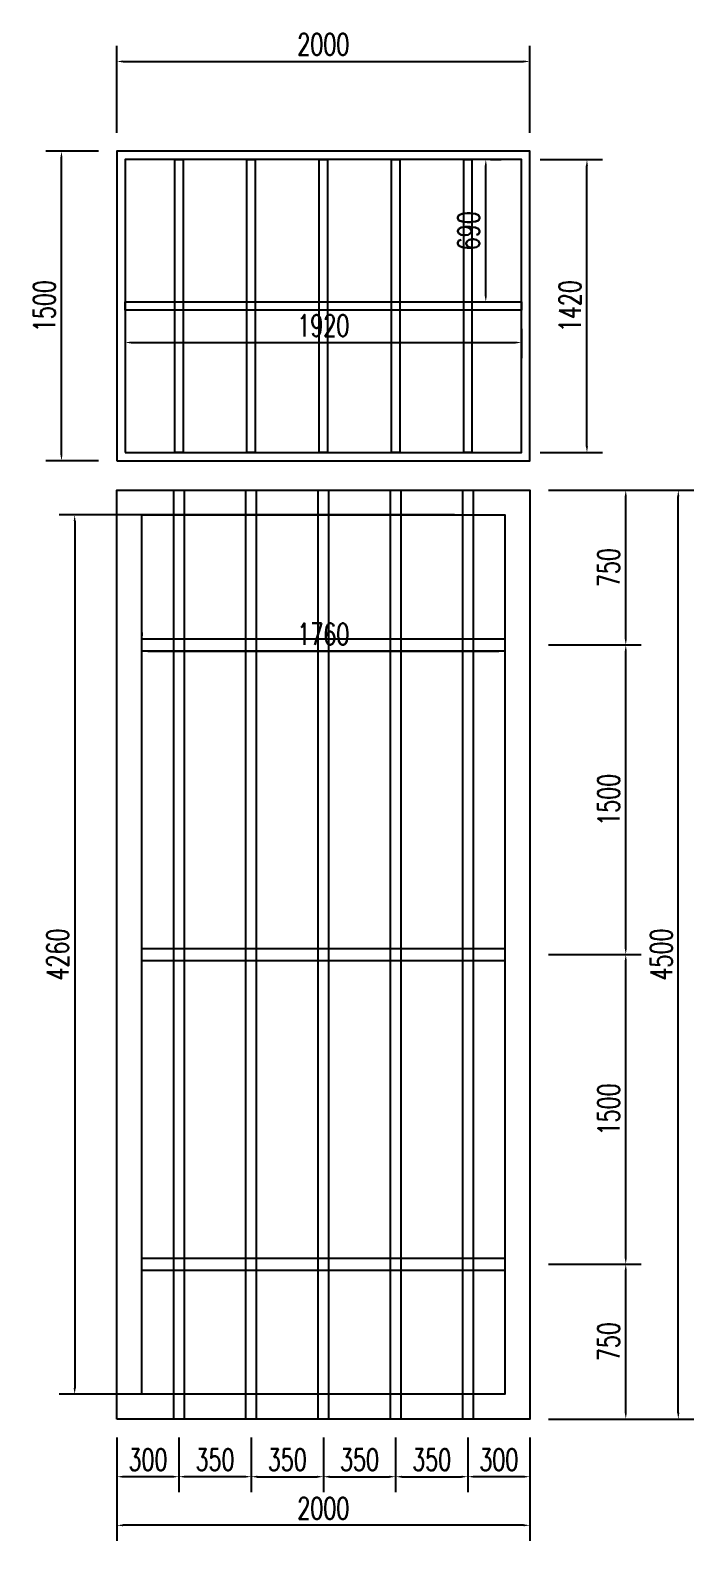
# Model space of a CAD drawing. Extents: x 833816 to 4746262, y -3629782 to -1973088.
# Drawn here: x 2454106 to 2457321, y -2603533 to -2596214 of the extents above; entities that cross this region are included whole.
import ezdxf

# ---------------------------------------------------------------- set-up
doc = ezdxf.new("R2010")
doc.units = 0
doc.header["$LTSCALE"] = 1000
doc.header["$MEASUREMENT"] = 0
doc.header["$PDMODE"] = 32
doc.layers.add('W-STEEL_FRAME钢架', color=3, linetype='Continuous')
doc.layers.add('W-STEEL_KEEL钢龙骨', color=5, linetype='Continuous')
doc.styles.add('STANDARD_T3', font='simplex.shx', dxfattribs={"width": 0.7, "bigfont": 'gbcbig.shx'})
doc.dimstyles.new('W&&30', dxfattribs={"dimtxt": 105, "dimasz": 30, "dimexe": 75, "dimexo": 90, "dimgap": 30, "dimtad": 1, "dimdec": 0, "dimzin": 0, "dimdsep": 46, "dimtxsty": 'STANDARD_T3', "dimcen": 0.09, "dimclrd": 1, "dimclre": 1, "dimclrt": 7, "dimazin": 2, "dimtfac": 1, "dimtdec": 0, "dimtix": 1, "dimtmove": 2, "dimatfit": 3, "dimfxl": 100, "dimtolj": 1, "dimtzin": 0, "dimarcsym": 0})

# ---------------------------------------------------------------- blocks, each defined once
blk = doc.blocks.new('*D268')
at = {"layer": 'Defpoints', "color": 0, "transparency": 16777216}
for p in [(2456526.6, -2598442.9), (2457246.3, -2598442.9), (2456526.6, -2602942.9)]:
    blk.add_point(p, dxfattribs=at)
at = {"layer": 'W-STEEL_FRAME钢架', "color": 1, "lineweight": -2, "transparency": 16777216}
for p, q in [((2456616.6, -2598442.9), (2457321.3, -2598442.9)), ((2457246.3, -2602912.9), (2457246.3, -2598472.9)), ((2456616.6, -2602942.9), (2457321.3, -2602942.9))]:
    blk.add_line(p, q, dxfattribs=at)
at = {"layer": 'W-STEEL_FRAME钢架', "color": 1, "transparency": 16777216}
for points in [[(2457241.3, -2598472.9), (2457251.3, -2598472.9), (2457246.3, -2598442.9)], [(2457241.3, -2602912.9), (2457251.3, -2602912.9), (2457246.3, -2602942.9)]]:
    blk.add_solid(points, dxfattribs=at)
at = {"layer": 'W-STEEL_FRAME钢架', "color": 7, "transparency": 16777216, "insert": (2457163.8, -2600692.9), "char_height": 105, "attachment_point": 5, "rotation": 90, "style": 'STANDARD_T3'}
blk.add_mtext('\\A1;4500', dxfattribs=at)
blk = doc.blocks.new('*D269')
at = {"layer": 'Defpoints', "color": 0, "transparency": 16777216}
for p in [(2454526.6, -2602942.9), (2456526.6, -2602942.9), (2454526.6, -2603457.9)]:
    blk.add_point(p, dxfattribs=at)
at = {"layer": 'W-STEEL_FRAME钢架', "color": 1, "lineweight": -2, "transparency": 16777216}
for p, q in [((2454526.6, -2603032.9), (2454526.6, -2603532.9)), ((2456526.6, -2603032.9), (2456526.6, -2603532.9)), ((2456496.6, -2603457.9), (2454556.6, -2603457.9))]:
    blk.add_line(p, q, dxfattribs=at)
at = {"layer": 'W-STEEL_FRAME钢架', "color": 1, "transparency": 16777216}
for points in [[(2454556.6, -2603452.9), (2454556.6, -2603462.9), (2454526.6, -2603457.9)], [(2456496.6, -2603452.9), (2456496.6, -2603462.9), (2456526.6, -2603457.9)]]:
    blk.add_solid(points, dxfattribs=at)
at = {"layer": 'W-STEEL_FRAME钢架', "color": 7, "transparency": 16777216, "insert": (2455526.6, -2603375.4), "char_height": 105, "attachment_point": 5, "style": 'STANDARD_T3'}
blk.add_mtext('\\A1;2000', dxfattribs=at)
blk = doc.blocks.new('*D258')
at = {"layer": 'Defpoints', "color": 0, "transparency": 16777216}
for p in [(2456526.6, -2602192.9), (2456991.7, -2602192.9), (2456526.6, -2602942.9)]:
    blk.add_point(p, dxfattribs=at)
at = {"layer": 'W-STEEL_FRAME钢架', "color": 1, "lineweight": -2, "transparency": 16777216}
for p, q in [((2456616.6, -2602192.9), (2457066.7, -2602192.9)), ((2456991.7, -2602912.9), (2456991.7, -2602222.9)), ((2456616.6, -2602942.9), (2457066.7, -2602942.9))]:
    blk.add_line(p, q, dxfattribs=at)
at = {"layer": 'W-STEEL_FRAME钢架', "color": 1, "transparency": 16777216}
for points in [[(2456986.7, -2602222.9), (2456996.7, -2602222.9), (2456991.7, -2602192.9)], [(2456986.7, -2602912.9), (2456996.7, -2602912.9), (2456991.7, -2602942.9)]]:
    blk.add_solid(points, dxfattribs=at)
at = {"layer": 'W-STEEL_FRAME钢架', "color": 7, "transparency": 16777216, "insert": (2456909.2, -2602567.9), "char_height": 105, "attachment_point": 5, "rotation": 90, "style": 'STANDARD_T3'}
blk.add_mtext('\\A1;750', dxfattribs=at)
blk = doc.blocks.new('*D259')
at = {"layer": 'Defpoints', "color": 0, "transparency": 16777216}
for p in [(2456526.6, -2600692.9), (2456991.7, -2600692.9), (2456526.6, -2602192.9)]:
    blk.add_point(p, dxfattribs=at)
at = {"layer": 'W-STEEL_FRAME钢架', "color": 1, "lineweight": -2, "transparency": 16777216}
for p, q in [((2456616.6, -2600692.9), (2457066.7, -2600692.9)), ((2456991.7, -2602162.9), (2456991.7, -2600722.9)), ((2456616.6, -2602192.9), (2457066.7, -2602192.9))]:
    blk.add_line(p, q, dxfattribs=at)
at = {"layer": 'W-STEEL_FRAME钢架', "color": 1, "transparency": 16777216}
for points in [[(2456986.7, -2600722.9), (2456996.7, -2600722.9), (2456991.7, -2600692.9)], [(2456986.7, -2602162.9), (2456996.7, -2602162.9), (2456991.7, -2602192.9)]]:
    blk.add_solid(points, dxfattribs=at)
at = {"layer": 'W-STEEL_FRAME钢架', "color": 7, "transparency": 16777216, "insert": (2456909.2, -2601442.9), "char_height": 105, "attachment_point": 5, "rotation": 90, "style": 'STANDARD_T3'}
blk.add_mtext('\\A1;1500', dxfattribs=at)
blk = doc.blocks.new('*D260')
at = {"layer": 'Defpoints', "color": 0, "transparency": 16777216}
for p in [(2456526.6, -2599192.9), (2456991.7, -2599192.9), (2456526.6, -2600692.9)]:
    blk.add_point(p, dxfattribs=at)
at = {"layer": 'W-STEEL_FRAME钢架', "color": 1, "lineweight": -2, "transparency": 16777216}
for p, q in [((2456616.6, -2599192.9), (2457066.7, -2599192.9)), ((2456991.7, -2600662.9), (2456991.7, -2599222.9)), ((2456616.6, -2600692.9), (2457066.7, -2600692.9))]:
    blk.add_line(p, q, dxfattribs=at)
at = {"layer": 'W-STEEL_FRAME钢架', "color": 1, "transparency": 16777216}
for points in [[(2456986.7, -2599222.9), (2456996.7, -2599222.9), (2456991.7, -2599192.9)], [(2456986.7, -2600662.9), (2456996.7, -2600662.9), (2456991.7, -2600692.9)]]:
    blk.add_solid(points, dxfattribs=at)
at = {"layer": 'W-STEEL_FRAME钢架', "color": 7, "transparency": 16777216, "insert": (2456909.2, -2599942.9), "char_height": 105, "attachment_point": 5, "rotation": 90, "style": 'STANDARD_T3'}
blk.add_mtext('\\A1;1500', dxfattribs=at)
blk = doc.blocks.new('*D270')
at = {"layer": 'Defpoints', "color": 0, "transparency": 16777216}
for p in [(2456526.6, -2598442.9), (2456991.7, -2598442.9), (2456526.6, -2599192.9)]:
    blk.add_point(p, dxfattribs=at)
at = {"layer": 'W-STEEL_FRAME钢架', "color": 1, "lineweight": -2, "transparency": 16777216}
for p, q in [((2456616.6, -2598442.9), (2457066.7, -2598442.9)), ((2456991.7, -2599162.9), (2456991.7, -2598472.9)), ((2456616.6, -2599192.9), (2457066.7, -2599192.9))]:
    blk.add_line(p, q, dxfattribs=at)
at = {"layer": 'W-STEEL_FRAME钢架', "color": 1, "transparency": 16777216}
for points in [[(2456986.7, -2598472.9), (2456996.7, -2598472.9), (2456991.7, -2598442.9)], [(2456986.7, -2599162.9), (2456996.7, -2599162.9), (2456991.7, -2599192.9)]]:
    blk.add_solid(points, dxfattribs=at)
at = {"layer": 'W-STEEL_FRAME钢架', "color": 7, "transparency": 16777216, "insert": (2456909.2, -2598817.9), "char_height": 105, "attachment_point": 5, "rotation": 90, "style": 'STANDARD_T3'}
blk.add_mtext('\\A1;750', dxfattribs=at)
blk = doc.blocks.new('*D261')
at = {"layer": 'Defpoints', "color": 0, "transparency": 16777216}
for p in [(2456226.6, -2602942.9), (2456526.6, -2602942.9), (2456226.6, -2603222.4)]:
    blk.add_point(p, dxfattribs=at)
at = {"layer": 'W-STEEL_FRAME钢架', "color": 1, "lineweight": -2, "transparency": 16777216}
for p, q in [((2456226.6, -2603032.9), (2456226.6, -2603297.4)), ((2456526.6, -2603032.9), (2456526.6, -2603297.4)), ((2456496.6, -2603222.4), (2456256.6, -2603222.4))]:
    blk.add_line(p, q, dxfattribs=at)
at = {"layer": 'W-STEEL_FRAME钢架', "color": 1, "transparency": 16777216}
for points in [[(2456256.6, -2603217.4), (2456256.6, -2603227.4), (2456226.6, -2603222.4)], [(2456496.6, -2603217.4), (2456496.6, -2603227.4), (2456526.6, -2603222.4)]]:
    blk.add_solid(points, dxfattribs=at)
at = {"layer": 'W-STEEL_FRAME钢架', "color": 7, "transparency": 16777216, "insert": (2456376.6, -2603139.9), "char_height": 105, "attachment_point": 5, "style": 'STANDARD_T3'}
blk.add_mtext('\\A1;300', dxfattribs=at)
blk = doc.blocks.new('*D262')
at = {"layer": 'Defpoints', "color": 0, "transparency": 16777216}
for p in [(2454826.6, -2602942.9), (2455176.6, -2602942.9), (2454826.6, -2603222.4)]:
    blk.add_point(p, dxfattribs=at)
at = {"layer": 'W-STEEL_FRAME钢架', "color": 1, "lineweight": -2, "transparency": 16777216}
for p, q in [((2454826.6, -2603032.9), (2454826.6, -2603297.4)), ((2455176.6, -2603032.9), (2455176.6, -2603297.4)), ((2455146.6, -2603222.4), (2454856.6, -2603222.4))]:
    blk.add_line(p, q, dxfattribs=at)
at = {"layer": 'W-STEEL_FRAME钢架', "color": 1, "transparency": 16777216}
for points in [[(2454856.6, -2603217.4), (2454856.6, -2603227.4), (2454826.6, -2603222.4)], [(2455146.6, -2603217.4), (2455146.6, -2603227.4), (2455176.6, -2603222.4)]]:
    blk.add_solid(points, dxfattribs=at)
at = {"layer": 'W-STEEL_FRAME钢架', "color": 7, "transparency": 16777216, "insert": (2455001.6, -2603139.9), "char_height": 105, "attachment_point": 5, "style": 'STANDARD_T3'}
blk.add_mtext('\\A1;350', dxfattribs=at)
blk = doc.blocks.new('*D263')
at = {"layer": 'Defpoints', "color": 0, "transparency": 16777216}
for p in [(2454526.6, -2602942.9), (2454826.6, -2602942.9), (2454526.6, -2603222.4)]:
    blk.add_point(p, dxfattribs=at)
at = {"layer": 'W-STEEL_FRAME钢架', "color": 1, "lineweight": -2, "transparency": 16777216}
for p, q in [((2454526.6, -2603032.9), (2454526.6, -2603297.4)), ((2454826.6, -2603032.9), (2454826.6, -2603297.4)), ((2454796.6, -2603222.4), (2454556.6, -2603222.4))]:
    blk.add_line(p, q, dxfattribs=at)
at = {"layer": 'W-STEEL_FRAME钢架', "color": 1, "transparency": 16777216}
for points in [[(2454556.6, -2603217.4), (2454556.6, -2603227.4), (2454526.6, -2603222.4)], [(2454796.6, -2603217.4), (2454796.6, -2603227.4), (2454826.6, -2603222.4)]]:
    blk.add_solid(points, dxfattribs=at)
at = {"layer": 'W-STEEL_FRAME钢架', "color": 7, "transparency": 16777216, "insert": (2454676.6, -2603139.9), "char_height": 105, "attachment_point": 5, "style": 'STANDARD_T3'}
blk.add_mtext('\\A1;300', dxfattribs=at)
blk = doc.blocks.new('*U244')
at = {"layer": 'W-STEEL_FRAME钢架'}
blk.add_lwpolyline([(-20, 710), (20, 710), (20, -710), (-20, -710)], close=True, dxfattribs=at)
blk = doc.blocks.new('*U245')
at = {"layer": 'W-STEEL_FRAME钢架', "color": 0, "linetype": 'ByBlock', "lineweight": -2, "transparency": 16777216}
for p in [(0, 0), (350, 0), (700, 0), (1050, 0), (1400, 0)]:
    blk.add_blockref('*U244', p, dxfattribs=at)
blk = doc.blocks.new('*U246')
at = {"layer": 'W-STEEL_KEEL钢龙骨'}
blk.add_lwpolyline([(-25, -2250), (-25, 2250), (25, 2250), (25, -2250)], close=True, dxfattribs=at)
blk = doc.blocks.new('*U247')
at = {"layer": 'W-STEEL_FRAME钢架', "color": 0, "linetype": 'ByBlock', "lineweight": -2, "transparency": 16777216}
for p in [(0, 0), (350, 0), (700, 0), (1050, 0), (1400, 0)]:
    blk.add_blockref('*U246', p, dxfattribs=at)
blk = doc.blocks.new('*D271')
at = {"layer": 'Defpoints', "color": 0, "transparency": 16777216}
for p in [(2454257.7, -2596801.1), (2454526.6, -2596801.1), (2454526.6, -2598301.1)]:
    blk.add_point(p, dxfattribs=at)
at = {"layer": 'W-STEEL_FRAME钢架', "color": 1, "lineweight": -2, "transparency": 16777216}
for p, q in [((2454436.6, -2596801.1), (2454182.7, -2596801.1)), ((2454257.7, -2598271.1), (2454257.7, -2596831.1)), ((2454436.6, -2598301.1), (2454182.7, -2598301.1))]:
    blk.add_line(p, q, dxfattribs=at)
at = {"layer": 'W-STEEL_FRAME钢架', "color": 1, "transparency": 16777216}
for points in [[(2454252.7, -2596831.1), (2454262.7, -2596831.1), (2454257.7, -2596801.1)], [(2454252.7, -2598271.1), (2454262.7, -2598271.1), (2454257.7, -2598301.1)]]:
    blk.add_solid(points, dxfattribs=at)
at = {"layer": 'W-STEEL_FRAME钢架', "color": 7, "transparency": 16777216, "insert": (2454175.2, -2597551.1), "char_height": 105, "attachment_point": 5, "rotation": 90, "style": 'STANDARD_T3'}
blk.add_mtext('\\A1;1500', dxfattribs=at)
blk = doc.blocks.new('*D272')
at = {"layer": 'Defpoints', "color": 0, "transparency": 16777216}
for p in [(2456526.6, -2596365.9), (2454526.6, -2596801.1), (2456526.6, -2596801.1)]:
    blk.add_point(p, dxfattribs=at)
at = {"layer": 'W-STEEL_FRAME钢架', "color": 1, "lineweight": -2, "transparency": 16777216}
for p, q in [((2454526.6, -2596711.1), (2454526.6, -2596290.9)), ((2456526.6, -2596711.1), (2456526.6, -2596290.9)), ((2454556.6, -2596365.9), (2456496.6, -2596365.9))]:
    blk.add_line(p, q, dxfattribs=at)
at = {"layer": 'W-STEEL_FRAME钢架', "color": 1, "transparency": 16777216}
for points in [[(2454556.6, -2596360.9), (2454556.6, -2596370.9), (2454526.6, -2596365.9)], [(2456496.6, -2596360.9), (2456496.6, -2596370.9), (2456526.6, -2596365.9)]]:
    blk.add_solid(points, dxfattribs=at)
at = {"layer": 'W-STEEL_FRAME钢架', "color": 7, "transparency": 16777216, "insert": (2455526.6, -2596283.4), "char_height": 105, "attachment_point": 5, "style": 'STANDARD_T3'}
blk.add_mtext('\\A1;2000', dxfattribs=at)
blk = doc.blocks.new('*D275')
at = {"layer": 'Defpoints', "color": 0, "transparency": 16777216}
for p in [(2455176.6, -2602942.9), (2455526.6, -2602942.9), (2455526.6, -2603222.4)]:
    blk.add_point(p, dxfattribs=at)
at = {"layer": 'W-STEEL_FRAME钢架', "color": 1, "lineweight": -2, "transparency": 16777216}
for p, q in [((2455176.6, -2603032.9), (2455176.6, -2603297.4)), ((2455526.6, -2603032.9), (2455526.6, -2603297.4)), ((2455206.6, -2603222.4), (2455496.6, -2603222.4))]:
    blk.add_line(p, q, dxfattribs=at)
at = {"layer": 'W-STEEL_FRAME钢架', "color": 1, "transparency": 16777216}
for points in [[(2455206.6, -2603217.4), (2455206.6, -2603227.4), (2455176.6, -2603222.4)], [(2455496.6, -2603217.4), (2455496.6, -2603227.4), (2455526.6, -2603222.4)]]:
    blk.add_solid(points, dxfattribs=at)
at = {"layer": 'W-STEEL_FRAME钢架', "color": 7, "transparency": 16777216, "insert": (2455351.6, -2603139.9), "char_height": 105, "attachment_point": 5, "style": 'STANDARD_T3'}
blk.add_mtext('\\A1;350', dxfattribs=at)
blk = doc.blocks.new('*D276')
at = {"layer": 'Defpoints', "color": 0, "transparency": 16777216}
for p in [(2455526.6, -2602942.9), (2455876.6, -2602942.9), (2455876.6, -2603222.4)]:
    blk.add_point(p, dxfattribs=at)
at = {"layer": 'W-STEEL_FRAME钢架', "color": 1, "lineweight": -2, "transparency": 16777216}
for p, q in [((2455526.6, -2603032.9), (2455526.6, -2603297.4)), ((2455876.6, -2603032.9), (2455876.6, -2603297.4)), ((2455556.6, -2603222.4), (2455846.6, -2603222.4))]:
    blk.add_line(p, q, dxfattribs=at)
at = {"layer": 'W-STEEL_FRAME钢架', "color": 1, "transparency": 16777216}
for points in [[(2455556.6, -2603217.4), (2455556.6, -2603227.4), (2455526.6, -2603222.4)], [(2455846.6, -2603217.4), (2455846.6, -2603227.4), (2455876.6, -2603222.4)]]:
    blk.add_solid(points, dxfattribs=at)
at = {"layer": 'W-STEEL_FRAME钢架', "color": 7, "transparency": 16777216, "insert": (2455701.6, -2603139.9), "char_height": 105, "attachment_point": 5, "style": 'STANDARD_T3'}
blk.add_mtext('\\A1;350', dxfattribs=at)
blk = doc.blocks.new('*D277')
at = {"layer": 'Defpoints', "color": 0, "transparency": 16777216}
for p in [(2455876.6, -2602942.9), (2456226.6, -2602942.9), (2456226.6, -2603222.4)]:
    blk.add_point(p, dxfattribs=at)
at = {"layer": 'W-STEEL_FRAME钢架', "color": 1, "lineweight": -2, "transparency": 16777216}
for p, q in [((2455876.6, -2603032.9), (2455876.6, -2603297.4)), ((2456226.6, -2603032.9), (2456226.6, -2603297.4)), ((2455906.6, -2603222.4), (2456196.6, -2603222.4))]:
    blk.add_line(p, q, dxfattribs=at)
at = {"layer": 'W-STEEL_FRAME钢架', "color": 1, "transparency": 16777216}
for points in [[(2455906.6, -2603217.4), (2455906.6, -2603227.4), (2455876.6, -2603222.4)], [(2456196.6, -2603217.4), (2456196.6, -2603227.4), (2456226.6, -2603222.4)]]:
    blk.add_solid(points, dxfattribs=at)
at = {"layer": 'W-STEEL_FRAME钢架', "color": 7, "transparency": 16777216, "insert": (2456051.6, -2603139.9), "char_height": 105, "attachment_point": 5, "style": 'STANDARD_T3'}
blk.add_mtext('\\A1;350', dxfattribs=at)
blk = doc.blocks.new('*D284')
at = {"layer": 'Defpoints', "color": 0, "transparency": 16777216}
for p in [(2456486.6, -2596841.1), (2456803.6, -2596841.1), (2456486.6, -2598261.1)]:
    blk.add_point(p, dxfattribs=at)
at = {"layer": 'W-STEEL_FRAME钢架', "color": 1, "lineweight": -2, "transparency": 16777216}
for p, q in [((2456576.6, -2596841.1), (2456878.6, -2596841.1)), ((2456803.6, -2598231.1), (2456803.6, -2596871.1)), ((2456576.6, -2598261.1), (2456878.6, -2598261.1))]:
    blk.add_line(p, q, dxfattribs=at)
at = {"layer": 'W-STEEL_FRAME钢架', "color": 1, "transparency": 16777216}
for points in [[(2456798.6, -2596871.1), (2456808.6, -2596871.1), (2456803.6, -2596841.1)], [(2456798.6, -2598231.1), (2456808.6, -2598231.1), (2456803.6, -2598261.1)]]:
    blk.add_solid(points, dxfattribs=at)
at = {"layer": 'W-STEEL_FRAME钢架', "color": 7, "transparency": 16777216, "insert": (2456721.1, -2597551.1), "char_height": 105, "attachment_point": 5, "rotation": 90, "style": 'STANDARD_T3'}
blk.add_mtext('\\A1;1420', dxfattribs=at)
blk = doc.blocks.new('*D285')
at = {"layer": 'Defpoints', "color": 0, "transparency": 16777216}
for p in [(2456246.6, -2596841.1), (2456313.6, -2596841.1), (2456246.6, -2597531.1)]:
    blk.add_point(p, dxfattribs=at)
at = {"layer": 'W-STEEL_FRAME钢架', "color": 1, "lineweight": -2, "transparency": 16777216}
for p, q in [((2456336.6, -2596841.1), (2456388.6, -2596841.1)), ((2456313.6, -2597501.1), (2456313.6, -2596871.1)), ((2456336.6, -2597531.1), (2456388.6, -2597531.1))]:
    blk.add_line(p, q, dxfattribs=at)
at = {"layer": 'W-STEEL_FRAME钢架', "color": 1, "transparency": 16777216}
for points in [[(2456308.6, -2596871.1), (2456318.6, -2596871.1), (2456313.6, -2596841.1)], [(2456308.6, -2597501.1), (2456318.6, -2597501.1), (2456313.6, -2597531.1)]]:
    blk.add_solid(points, dxfattribs=at)
at = {"layer": 'W-STEEL_FRAME钢架', "color": 7, "transparency": 16777216, "insert": (2456231.1, -2597186.1), "char_height": 105, "attachment_point": 5, "rotation": 90, "style": 'STANDARD_T3'}
blk.add_mtext('\\A1;690', dxfattribs=at)
blk = doc.blocks.new('*D286')
at = {"layer": 'Defpoints', "color": 0, "transparency": 16777216}
for p in [(2454566.6, -2597571.1), (2456486.6, -2597571.1), (2456486.6, -2597727.6)]:
    blk.add_point(p, dxfattribs=at)
at = {"layer": 'W-STEEL_FRAME钢架', "color": 1, "lineweight": -2, "transparency": 16777216}
for p, q in [((2454566.6, -2597661.1), (2454566.6, -2597802.6)), ((2456486.6, -2597661.1), (2456486.6, -2597802.6)), ((2454596.6, -2597727.6), (2456456.6, -2597727.6))]:
    blk.add_line(p, q, dxfattribs=at)
at = {"layer": 'W-STEEL_FRAME钢架', "color": 1, "transparency": 16777216}
for points in [[(2454596.6, -2597722.6), (2454596.6, -2597732.6), (2454566.6, -2597727.6)], [(2456456.6, -2597722.6), (2456456.6, -2597732.6), (2456486.6, -2597727.6)]]:
    blk.add_solid(points, dxfattribs=at)
at = {"layer": 'W-STEEL_FRAME钢架', "color": 7, "transparency": 16777216, "insert": (2455526.6, -2597645.1), "char_height": 105, "attachment_point": 5, "style": 'STANDARD_T3'}
blk.add_mtext('\\A1;1920', dxfattribs=at)
blk = doc.blocks.new('*D287')
at = {"layer": 'Defpoints', "color": 0, "transparency": 16777216}
for p in [(2456251.6, -2598562.9), (2454321.7, -2602822.9), (2456251.6, -2602822.9)]:
    blk.add_point(p, dxfattribs=at)
at = {"layer": 'W-STEEL_FRAME钢架', "color": 1, "lineweight": -2, "transparency": 16777216}
for p, q in [((2456161.6, -2598562.9), (2454246.7, -2598562.9)), ((2454321.7, -2598592.9), (2454321.7, -2602792.9)), ((2456161.6, -2602822.9), (2454246.7, -2602822.9))]:
    blk.add_line(p, q, dxfattribs=at)
at = {"layer": 'W-STEEL_FRAME钢架', "color": 1, "transparency": 16777216}
for points in [[(2454316.7, -2598592.9), (2454326.7, -2598592.9), (2454321.7, -2598562.9)], [(2454316.7, -2602792.9), (2454326.7, -2602792.9), (2454321.7, -2602822.9)]]:
    blk.add_solid(points, dxfattribs=at)
at = {"layer": 'W-STEEL_FRAME钢架', "color": 7, "transparency": 16777216, "insert": (2454239.2, -2600692.9), "char_height": 105, "attachment_point": 5, "rotation": 90, "style": 'STANDARD_T3'}
blk.add_mtext('\\A1;4260', dxfattribs=at)
blk = doc.blocks.new('*D288')
at = {"layer": 'Defpoints', "color": 0, "transparency": 16777216}
for p in [(2454646.6, -2599222.9), (2456406.6, -2599222.9), (2456406.6, -2599222.9)]:
    blk.add_point(p, dxfattribs=at)
at = {"layer": 'W-STEEL_FRAME钢架', "color": 1, "lineweight": -2, "transparency": 16777216}
for p, q in [((2454646.6, -2599132.9), (2454646.6, -2599147.9)), ((2456406.6, -2599132.9), (2456406.6, -2599147.9)), ((2454676.6, -2599222.9), (2456376.6, -2599222.9))]:
    blk.add_line(p, q, dxfattribs=at)
at = {"layer": 'W-STEEL_FRAME钢架', "color": 1, "transparency": 16777216}
for points in [[(2454676.6, -2599217.9), (2454676.6, -2599227.9), (2454646.6, -2599222.9)], [(2456376.6, -2599217.9), (2456376.6, -2599227.9), (2456406.6, -2599222.9)]]:
    blk.add_solid(points, dxfattribs=at)
at = {"layer": 'W-STEEL_FRAME钢架', "color": 7, "transparency": 16777216, "insert": (2455526.6, -2599140.4), "char_height": 105, "attachment_point": 5, "style": 'STANDARD_T3'}
blk.add_mtext('\\A1;1760', dxfattribs=at)

msp = doc.modelspace()

# ---------------------------------------------------------------- linework, layer by layer
at = {"layer": 'W-STEEL_FRAME钢架'}
for points in [[(2454526.6, -2598301.1), (2456526.6, -2598301.1), (2456526.6, -2596801.1), (2454526.6, -2596801.1)], [(2454566.6, -2598261.1), (2456486.6, -2598261.1), (2456486.6, -2596841.1), (2454566.6, -2596841.1)], [(2454566.6, -2597571.1), (2454566.6, -2597531.1), (2456486.6, -2597531.1), (2456486.6, -2597571.1)], [(2454526.6, -2602942.9), (2454526.6, -2598442.9), (2456526.6, -2598442.9), (2456526.6, -2602942.9)], [(2454646.6, -2602822.9), (2454646.6, -2598562.9), (2456406.6, -2598562.9), (2456406.6, -2602822.9)], [(2454646.6, -2599222.9), (2454646.6, -2599162.9), (2456406.6, -2599162.9), (2456406.6, -2599222.9)], [(2454646.6, -2600722.9), (2454646.6, -2600662.9), (2456406.6, -2600662.9), (2456406.6, -2600722.9)], [(2454646.6, -2602222.9), (2454646.6, -2602162.9), (2456406.6, -2602162.9), (2456406.6, -2602222.9)]]:
    msp.add_lwpolyline(points, close=True, dxfattribs=at)

# ---------------------------------------------------------------- block references
for name, p in [('*U245', (2454826.6, -2597551.1)), ('*U247', (2454826.6, -2600692.9))]:
    msp.add_blockref(name, p, dxfattribs=at)

# ---------------------------------------------------------------- dimensions: what is measured, and where the dimension line sits
dim = msp.add_linear_dim(base=(2456526.6, -2596365.9), p1=(2454526.6, -2596801.1), p2=(2456526.6, -2596801.1), dimstyle='W&&30', dxfattribs=at)
dim.commit()
dim.dimension.update_dxf_attribs({"geometry": '*D272', "text_midpoint": (2455526.6, -2596283.4)})
for base, p1, p2, angle, picture, middle in [((2454257.7, -2596801.1), (2454526.6, -2598301.1), (2454526.6, -2596801.1), 90, '*D271', (2454175.2, -2597551.1)), ((2457246.3, -2598442.9), (2456526.6, -2602942.9), (2456526.6, -2598442.9), 90, '*D268', (2457163.8, -2600692.9)), ((2456991.7, -2598442.9), (2456526.6, -2599192.9), (2456526.6, -2598442.9), 90, '*D270', (2456909.2, -2598817.9)), ((2456991.7, -2599192.9), (2456526.6, -2600692.9), (2456526.6, -2599192.9), 90, '*D260', (2456909.2, -2599942.9)), ((2456991.7, -2600692.9), (2456526.6, -2602192.9), (2456526.6, -2600692.9), 90, '*D259', (2456909.2, -2601442.9)), ((2456991.7, -2602192.9), (2456526.6, -2602942.9), (2456526.6, -2602192.9), 90, '*D258', (2456909.2, -2602567.9)), ((2454526.6, -2603457.9), (2456526.6, -2602942.9), (2454526.6, -2602942.9), 180, '*D269', (2455526.6, -2603375.4)), ((2454526.6, -2603222.4), (2454826.6, -2602942.9), (2454526.6, -2602942.9), 180, '*D263', (2454676.6, -2603139.9)), ((2454826.6, -2603222.4), (2455176.6, -2602942.9), (2454826.6, -2602942.9), 180, '*D262', (2455001.6, -2603139.9)), ((2455526.6, -2603222.4), (2455176.6, -2602942.9), (2455526.6, -2602942.9), 180, '*D275', (2455351.6, -2603139.9)), ((2455876.6, -2603222.4), (2455526.6, -2602942.9), (2455876.6, -2602942.9), 180, '*D276', (2455701.6, -2603139.9)), ((2456226.6, -2603222.4), (2455876.6, -2602942.9), (2456226.6, -2602942.9), 180, '*D277', (2456051.6, -2603139.9)), ((2456226.6, -2603222.4), (2456526.6, -2602942.9), (2456226.6, -2602942.9), 180, '*D261', (2456376.6, -2603139.9))]:
    dim = msp.add_linear_dim(base=base, p1=p1, p2=p2, angle=angle, dimstyle='W&&30', dxfattribs=at)
    dim.commit()
    dim.dimension.update_dxf_attribs({"geometry": picture, "text_midpoint": middle})
for p1, p2, distance, picture, middle in [((2456246.6, -2597531.1), (2456246.6, -2596841.1), -67, '*D285', (2456231.1, -2597186.1)), ((2456486.6, -2598261.1), (2456486.6, -2596841.1), -317, '*D284', (2456721.1, -2597551.1)), ((2454566.6, -2597571.1), (2456486.6, -2597571.1), -156.5, '*D286', (2455526.6, -2597645.1)), ((2456251.6, -2598562.9), (2456251.6, -2602822.9), -1929.9, '*D287', (2454239.2, -2600692.9)), ((2454646.6, -2599222.9), (2456406.6, -2599222.9), 0, '*D288', (2455526.6, -2599140.4))]:
    dim = msp.add_aligned_dim(p1=p1, p2=p2, distance=distance, dimstyle='W&&30', dxfattribs=at)
    dim.commit()
    dim.dimension.update_dxf_attribs({"geometry": picture, "text_midpoint": middle})

doc.saveas('drawing.dxf')
